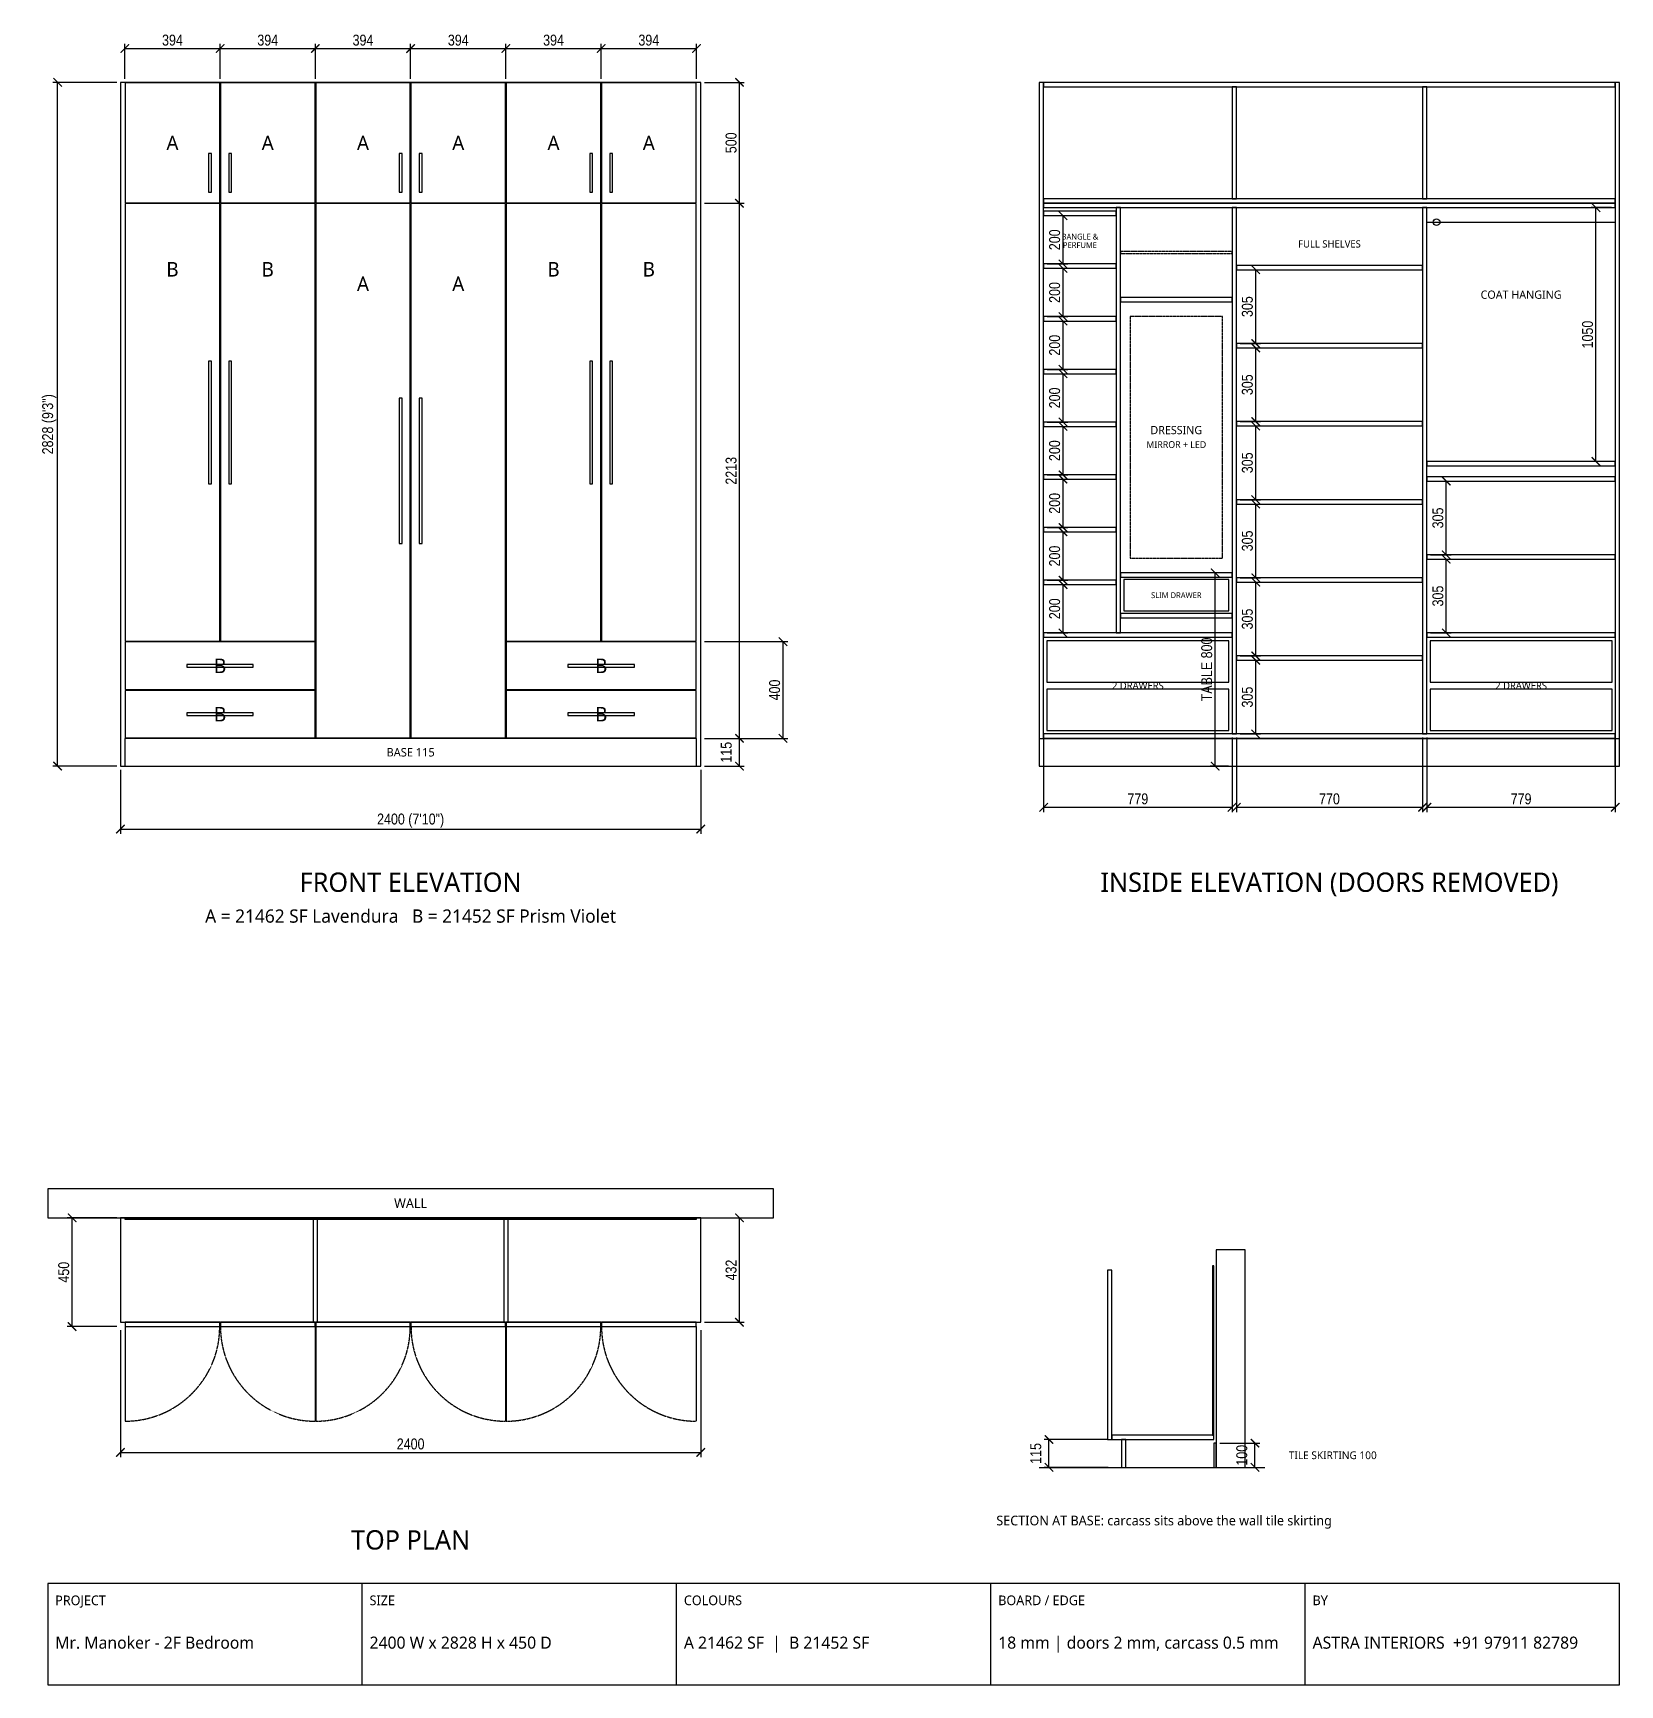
# Model space of a CAD drawing. Header units: millimetres. Extents: x -362 to 6201, y -3800 to 3032.
import ezdxf
from ezdxf.enums import TextEntityAlignment as Align

# ---------------------------------------------------------------- set-up
doc = ezdxf.new("R2010")
doc.units = ezdxf.units.MM
doc.linetypes.add('DASHED', pattern=[1.524, 1.27, -0.254])
for name, color, linetype in [('0-OUTLINE', 7, 'Continuous'), ('1-CARCASS', 7, 'Continuous'), ('10-TITLE', 7, 'Continuous'), ('2-DOOR-A-21462SF', 8, 'Continuous'), ('2-DOOR-B-21452SF', 5, 'Continuous'), ('4-HANDLE', 40, 'Continuous'), ('5-INTERNAL', 8, 'Continuous'), ('6-GLASS', 4, 'DASHED'), ('7-DIM', 1, 'Continuous'), ('8-TEXT', 7, 'Continuous'), ('9-WALL', 9, 'Continuous')]:
    doc.layers.add(name, color=color, linetype=linetype)
doc.styles.add('OpenSans', font='OpenSans-Regular.ttf')
doc.styles.add('OpenSansCondensed-Light', font='OpenSansCondensed-Light.ttf')
doc.dimstyles.new('EZDXF', dxfattribs={"dimtxt": 45, "dimasz": 35, "dimexe": 20, "dimexo": 15, "dimgap": 12, "dimtad": 1, "dimlfac": 100, "dimzin": 12, "dimdsep": 46, "dimtxsty": 'OpenSansCondensed-Light', "dimblk": 'ARCHTICK', "dimcen": 2.5, "dimazin": 3, "dimtfac": 0.5, "dimtmove": 2, "dimatfit": 3})

# ---------------------------------------------------------------- blocks, each defined once
blk = doc.blocks.new('_ARCHTICK')
at = {"color": 0, "linetype": 'BYBLOCK', "const_width": 0.15}
blk.add_lwpolyline([(-0.5, -0.5), (0.5, 0.5)], dxfattribs=at)

msp = doc.modelspace()

# ---------------------------------------------------------------- linework, layer by layer
at = {"layer": '0-OUTLINE'}
for points in [[(0, 0), (2400, 0), (2400, 2828), (0, 2828)], [(3800, 0), (6200, 0), (6200, 2828), (3800, 2828)]]:
    msp.add_lwpolyline(points, close=True, dxfattribs=at)
at = {"layer": '1-CARCASS'}
for points in [[(3800, 115), (3818, 115), (3818, 2828), (3800, 2828)], [(3818, 2810), (6182, 2810), (6182, 2828), (3818, 2828)], [(4597, 2346), (4615, 2346), (4615, 2810), (4597, 2810)], [(5385, 2346), (5403, 2346), (5403, 2810), (5385, 2810)], [(6182, 115), (6200, 115), (6200, 2828), (6182, 2828)], [(3818, 2328), (6182, 2328), (6182, 2346), (3818, 2346)], [(3818, 2310), (6182, 2310), (6182, 2328), (3818, 2328)], [(4118, 551), (4136, 551), (4136, 2310), (4118, 2310)], [(4597, 133), (4615, 133), (4615, 2310), (4597, 2310)], [(5385, 133), (5403, 133), (5403, 2310), (5385, 2310)], [(18, 0), (2382, 0), (2382, 115), (18, 115)], [(3818, 115), (6182, 115), (6182, 133), (3818, 133)], [(0, -2300), (2400, -2300), (2400, -1868), (0, -1868)], [(797, -2300), (815, -2300), (815, -1874), (797, -1874)], [(1585, -2300), (1603, -2300), (1603, -1874), (1585, -1874)], [(4100, -2785), (4522, -2785), (4522, -2767), (4100, -2767)], [(4140, -2900), (4158, -2900), (4158, -2785), (4140, -2785)]]:
    msp.add_lwpolyline(points, close=True, dxfattribs=at)
at = {"layer": '10-TITLE'}
for p, q in [((1000, -3800), (1000, -3380)), ((2300, -3800), (2300, -3380)), ((3600, -3800), (3600, -3380)), ((4900, -3800), (4900, -3380))]:
    msp.add_line(p, q, dxfattribs=at)
msp.add_lwpolyline([(-300, -3800), (6200, -3800), (6200, -3380), (-300, -3380)], close=True, dxfattribs=at)
at = {"layer": '2-DOOR-A-21462SF'}
for points in [[(19.5, 2329.5), (410.5, 2329.5), (410.5, 2826.5), (19.5, 2826.5)], [(413.5, 2329.5), (804.5, 2329.5), (804.5, 2826.5), (413.5, 2826.5)], [(807.5, 2329.5), (1198.5, 2329.5), (1198.5, 2826.5), (807.5, 2826.5)], [(1201.5, 2329.5), (1592.5, 2329.5), (1592.5, 2826.5), (1201.5, 2826.5)], [(1595.5, 2329.5), (1986.5, 2329.5), (1986.5, 2826.5), (1595.5, 2826.5)], [(1989.5, 2329.5), (2380.5, 2329.5), (2380.5, 2826.5), (1989.5, 2826.5)], [(807.5, 116.5), (1198.5, 116.5), (1198.5, 2326.5), (807.5, 2326.5)], [(1201.5, 116.5), (1592.5, 116.5), (1592.5, 2326.5), (1201.5, 2326.5)], [(4082, -2785), (4100, -2785), (4100, -2085), (4082, -2085)], [(807.5, -2318), (1198.5, -2318), (1198.5, -2300), (807.5, -2300)], [(1201.5, -2318), (1592.5, -2318), (1592.5, -2300), (1201.5, -2300)]]:
    msp.add_lwpolyline(points, close=True, dxfattribs=at)
at = {"layer": '2-DOOR-B-21452SF'}
for points in [[(19.5, 516.5), (410.5, 516.5), (410.5, 2326.5), (19.5, 2326.5)], [(413.5, 516.5), (804.5, 516.5), (804.5, 2326.5), (413.5, 2326.5)], [(1595.5, 516.5), (1986.5, 516.5), (1986.5, 2326.5), (1595.5, 2326.5)], [(1989.5, 516.5), (2380.5, 516.5), (2380.5, 2326.5), (1989.5, 2326.5)], [(19.5, 316.5), (804.5, 316.5), (804.5, 513.5), (19.5, 513.5)], [(1595.5, 316.5), (2380.5, 316.5), (2380.5, 513.5), (1595.5, 513.5)], [(19.5, 116.5), (804.5, 116.5), (804.5, 313.5), (19.5, 313.5)], [(1595.5, 116.5), (2380.5, 116.5), (2380.5, 313.5), (1595.5, 313.5)], [(19.5, -2318), (410.5, -2318), (410.5, -2300), (19.5, -2300)], [(413.5, -2318), (804.5, -2318), (804.5, -2300), (413.5, -2300)], [(1595.5, -2318), (1986.5, -2318), (1986.5, -2300), (1595.5, -2300)], [(1989.5, -2318), (2380.5, -2318), (2380.5, -2300), (1989.5, -2300)]]:
    msp.add_lwpolyline(points, close=True, dxfattribs=at)
at = {"layer": '4-HANDLE'}
for points in [[(364.5, 2373.75), (376.5, 2373.75), (376.5, 2533.75), (364.5, 2533.75)], [(447.5, 2373.75), (459.5, 2373.75), (459.5, 2533.75), (447.5, 2533.75)], [(1152.5, 2373.75), (1164.5, 2373.75), (1164.5, 2533.75), (1152.5, 2533.75)], [(1235.5, 2373.75), (1247.5, 2373.75), (1247.5, 2533.75), (1235.5, 2533.75)], [(1940.5, 2373.75), (1952.5, 2373.75), (1952.5, 2533.75), (1940.5, 2533.75)], [(2023.5, 2373.75), (2035.5, 2373.75), (2035.5, 2533.75), (2023.5, 2533.75)], [(364.5, 1168.1), (376.5, 1168.1), (376.5, 1674.9), (364.5, 1674.9)], [(447.5, 1168.1), (459.5, 1168.1), (459.5, 1674.9), (447.5, 1674.9)], [(1940.5, 1168.1), (1952.5, 1168.1), (1952.5, 1674.9), (1940.5, 1674.9)], [(2023.5, 1168.1), (2035.5, 1168.1), (2035.5, 1674.9), (2023.5, 1674.9)], [(1152.5, 921.5), (1164.5, 921.5), (1164.5, 1521.5), (1152.5, 1521.5)], [(1235.5, 921.5), (1247.5, 921.5), (1247.5, 1521.5), (1235.5, 1521.5)], [(274.625, 409), (549.375, 409), (549.375, 421), (274.625, 421)], [(1850.625, 409), (2125.375, 409), (2125.375, 421), (1850.625, 421)], [(274.625, 209), (549.375, 209), (549.375, 221), (274.625, 221)], [(1850.625, 209), (2125.375, 209), (2125.375, 221), (1850.625, 221)]]:
    msp.add_lwpolyline(points, close=True, dxfattribs=at)
at = {"layer": '5-INTERNAL'}
for p, q in [((5403, 2250), (6182, 2250)), ((19.5, -2318), (19.5, -2709)), ((804.5, -2318), (804.5, -2709)), ((807.5, -2318), (807.5, -2709)), ((1592.5, -2318), (1592.5, -2709)), ((1595.5, -2318), (1595.5, -2709)), ((2380.5, -2318), (2380.5, -2709))]:
    msp.add_line(p, q, dxfattribs=at)
for points in [[(3818, 2277), (4118, 2277), (4118, 2295), (3818, 2295)], [(3818, 2059), (4118, 2059), (4118, 2077), (3818, 2077)], [(4615, 2053), (5385, 2053), (5385, 2071), (4615, 2071)], [(4136, 1920), (4597, 1920), (4597, 1938), (4136, 1938)], [(3818, 1841), (4118, 1841), (4118, 1859), (3818, 1859)], [(4615, 1730), (5385, 1730), (5385, 1748), (4615, 1748)], [(3818, 1623), (4118, 1623), (4118, 1641), (3818, 1641)], [(3818, 1405), (4118, 1405), (4118, 1423), (3818, 1423)], [(4615, 1407), (5385, 1407), (5385, 1425), (4615, 1425)], [(5403, 1242), (6182, 1242), (6182, 1260), (5403, 1260)], [(3818, 1187), (4118, 1187), (4118, 1205), (3818, 1205)], [(5403, 1179), (6182, 1179), (6182, 1197), (5403, 1197)], [(4615, 1084), (5385, 1084), (5385, 1102), (4615, 1102)], [(3818, 969), (4118, 969), (4118, 987), (3818, 987)], [(5403, 856), (6182, 856), (6182, 874), (5403, 874)], [(3818, 751), (4118, 751), (4118, 769), (3818, 769)], [(4136, 782), (4597, 782), (4597, 800), (4136, 800)], [(4149, 642), (4584, 642), (4584, 772), (4149, 772)], [(4615, 761), (5385, 761), (5385, 779), (4615, 779)], [(4136, 614), (4597, 614), (4597, 632), (4136, 632)], [(3818, 533), (4597, 533), (4597, 551), (3818, 551)], [(5403, 533), (6182, 533), (6182, 551), (5403, 551)], [(3831, 348), (4584, 348), (4584, 518), (3831, 518)], [(5416, 348), (6169, 348), (6169, 518), (5416, 518)], [(4615, 438), (5385, 438), (5385, 456), (4615, 456)], [(3831, 148), (4584, 148), (4584, 318), (3831, 318)], [(5416, 148), (6169, 148), (6169, 318), (5416, 318)], [(3818, 0), (6182, 0), (6182, 115), (3818, 115)], [(18, -1874), (2382, -1874), (2382, -1868), (18, -1868)], [(4516, -2767), (4522, -2767), (4522, -2067), (4516, -2067)]]:
    msp.add_lwpolyline(points, close=True, dxfattribs=at)
msp.add_circle((5443, 2250), 14, dxfattribs=at)
at = {"layer": '6-GLASS'}
for points in [[(4136, 2120), (4597, 2120), (4597, 2128), (4136, 2128)], [(4176, 860), (4557, 860), (4557, 1860), (4176, 1860)]]:
    msp.add_lwpolyline(points, close=True, dxfattribs=at)
for centre, start, end in [((19.5, -2318), 270, 360), ((804.5, -2318), 180, 270), ((807.5, -2318), 270, 360), ((1592.5, -2318), 180, 270), ((1595.5, -2318), 270, 360), ((2380.5, -2318), 180, 270)]:
    msp.add_arc(centre, 391, start, end, dxfattribs=at)
at = {"layer": '9-WALL'}
msp.add_line((3800, -2900), (4732, -2900), dxfattribs=at)
for points in [[(-300, -1868), (2700, -1868), (2700, -1748), (-300, -1748)], [(4532, -2900), (4652, -2900), (4652, -2000), (4532, -2000)], [(4522, -2900), (4532, -2900), (4532, -2800), (4522, -2800)]]:
    msp.add_lwpolyline(points, close=True, dxfattribs=at)

# ---------------------------------------------------------------- texts
at = {"layer": '10-TITLE', "style": 'OpenSans'}
for s, height, p in [('PROJECT', 40, (-270, -3470)), ('SIZE', 40, (1030, -3470)), ('COLOURS', 40, (2330, -3470)), ('BOARD / EDGE', 40, (3630, -3470)), ('BY', 40, (4930, -3470)), ('Mr. Manoker - 2F Bedroom', 50, (-270, -3650)), ('2400 W x 2828 H x 450 D', 50, (1030, -3650)), ('A 21462 SF  |  B 21452 SF', 50, (2330, -3650)), ('18 mm | doors 2 mm, carcass 0.5 mm', 50, (3630, -3650)), ('ASTRA INTERIORS  +91 97911 82789', 50, (4930, -3650))]:
    msp.add_text(s, height=height, dxfattribs=at).set_placement(p)
at = {"layer": '8-TEXT', "style": 'OpenSans'}
for s, height, p in [('A', 60, (215, 2578)), ('A', 60, (609, 2578)), ('A', 60, (1003, 2578)), ('A', 60, (1397, 2578)), ('A', 60, (1791, 2578)), ('A', 60, (2185, 2578)), ('BANGLE &', 24, (3968, 2190)), ('PERFUME', 24, (3968, 2155)), ('FULL SHELVES', 30, (5000, 2160)), ('B', 60, (215, 2055)), ('B', 60, (609, 2055)), ('B', 60, (1791, 2055)), ('B', 60, (2185, 2055)), ('A', 60, (1003, 1995)), ('A', 60, (1397, 1995)), ('COAT HANGING', 34, (5792.5, 1950)), ('DRESSING', 34, (4366.5, 1390)), ('MIRROR + LED', 28, (4366.5, 1330)), ('SLIM DRAWER', 24, (4366.5, 707)), ('B', 60, (412, 415)), ('B', 60, (1988, 415)), ('2 DRAWERS', 30, (4207.5, 333)), ('2 DRAWERS', 30, (5792.5, 333)), ('B', 60, (412, 215)), ('B', 60, (1988, 215)), ('BASE 115', 35, (1200, 57.5)), ('FRONT ELEVATION', 80, (1200, -480)), ('INSIDE ELEVATION (DOORS REMOVED)', 80, (5000, -480)), ('A = 21462 SF Lavendura   B = 21452 SF Prism Violet', 55, (1200, -620)), ('WALL', 40, (1200, -1808)), ('SECTION AT BASE: carcass sits above the wall tile skirting', 40, (4316, -3120)), ('TOP PLAN', 80, (1200, -3200))]:
    msp.add_text(s, height=height, dxfattribs=at).set_placement(p, align=Align.MIDDLE_CENTER)
msp.add_text('TILE SKIRTING 100', height=32, dxfattribs=at).set_placement((4832, -2850), align=Align.MIDDLE_LEFT)

# ---------------------------------------------------------------- dimensions: what is measured, and where the dimension line sits
at = {"layer": '7-DIM'}
for base, p1, p2, text in [((18, 2968), (18, 2828), (412, 2828), '394'), ((412, 2968), (412, 2828), (806, 2828), '394'), ((806, 2968), (806, 2828), (1200, 2828), '394'), ((1200, 2968), (1200, 2828), (1594, 2828), '394'), ((1594, 2968), (1594, 2828), (1988, 2828), '394'), ((1988, 2968), (1988, 2828), (2382, 2828), '394'), ((3818, -170), (3818, 133), (4597, 133), '779'), ((4615, -170), (4615, 133), (5385, 133), '770'), ((5403, -170), (5403, 133), (6182, 133), '779'), ((0, -260), (0, 0), (2400, 0), '2400 (7\'10")'), ((0, -2838), (0, -2318), (2400, -2318), '2400')]:
    msp.add_linear_dim(base=base, p1=p1, p2=p2, text=text, dimstyle='EZDXF', dxfattribs=at).render()
for base, p1, p2, text in [((-260, 0), (0, 0), (0, 2828), '2828 (9\'3")'), ((2560, 2328), (2400, 2328), (2400, 2828), '500'), ((2560, 115), (2400, 115), (2400, 2328), '2213'), ((6102, 1260), (6182, 1260), (6182, 2310), '1050'), ((3898, 2077), (3818, 2077), (3818, 2277), '200'), ((3898, 1859), (3818, 1859), (3818, 2059), '200'), ((4695, 1748), (4615, 1748), (4615, 2053), '305'), ((3898, 1641), (3818, 1641), (3818, 1841), '200'), ((4695, 1425), (4615, 1425), (4615, 1730), '305'), ((3898, 1423), (3818, 1423), (3818, 1623), '200'), ((3898, 1205), (3818, 1205), (3818, 1405), '200'), ((4695, 1102), (4615, 1102), (4615, 1407), '305'), ((3898, 987), (3818, 987), (3818, 1187), '200'), ((5483, 874), (5403, 874), (5403, 1179), '305'), ((4695, 779), (4615, 779), (4615, 1084), '305'), ((3898, 769), (3818, 769), (3818, 969), '200'), ((5483, 551), (5403, 551), (5403, 856), '305'), ((3898, 551), (3818, 551), (3818, 751), '200'), ((4527, 0), (4597, 0), (4597, 800), 'TABLE 800'), ((4695, 456), (4615, 456), (4615, 761), '305'), ((2740, 115), (2400, 115), (2400, 515), '400'), ((4695, 133), (4615, 133), (4615, 438), '305'), ((2560, 0), (2400, 0), (2400, 115), '115'), ((-200, -2318), (0, -2318), (0, -1868), '450'), ((2560, -2300), (2400, -2300), (2400, -1868), '432'), ((3840, -2900), (4100, -2900), (4100, -2785), '115'), ((4692, -2900), (4532, -2900), (4532, -2800), '100')]:
    msp.add_linear_dim(base=base, p1=p1, p2=p2, angle=90, text=text, dimstyle='EZDXF', dxfattribs=at).render()

doc.saveas('drawing.dxf')
